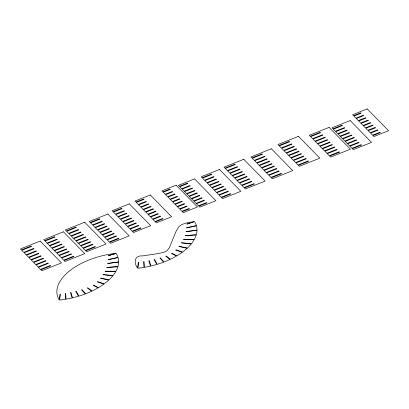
<?xml version="1.0" encoding="UTF-8"?>
<svg xmlns="http://www.w3.org/2000/svg" width="409" height="409" viewBox="0 0 409 409"><rect width="100%" height="100%" fill="white"/><g stroke="black" fill="none" stroke-linecap="round" stroke-linejoin="round"><path stroke-width="0.61" d="M107.71 263.452L118.605 262.103A55.614 29.059 -11.9 0 1 117.915 266.515L106.703 267.46L117.838 266.77A55.614 29.059 -11.9 0 1 115.921 271.259L105.087 271.228L115.778 271.515A55.614 29.059 -11.9 0 1 112.976 275.61L103.247 274.475L103.042 274.725L112.772 275.865A55.614 29.059 -11.9 0 1 109.024 279.853L100.732 278.018L100.471 278.258L108.768 280.093L104.152 283.892L97.639 281.617L97.332 281.847L103.845 284.117A55.614 29.059 -11.9 0 1 98.457 287.645L93.538 285.109L93.18 285.318L98.104 287.854A55.614 29.059 -11.9 0 1 92.056 291.039L87.751 287.793L87.357 287.977L91.662 291.228A55.614 29.059 -11.9 0 1 85.675 293.78L81.943 289.659L81.524 289.817L85.256 293.938A55.614 29.059 -11.9 0 1 78.922 296.106L76.146 291.213L75.706 291.346L78.482 296.239L72.557 297.834L70.905 292.399L70.455 292.507L72.107 297.941L66.064 299.168L65.67 293.365L65.215 293.447L65.609 299.245L59.545 300.083L60.445 294.122L59.99 294.173L59.136 299.817A55.614 29.059 -11.9 0 1 115.527 253.401L108.39 255.676L116.212 253.442A55.614 29.059 -11.9 0 1 117.991 257.389L108.068 259.679L118.058 257.624A55.614 29.059 -11.9 0 1 118.61 261.852L107.71 263.452M186.08 231.647L196.974 230.298A55.614 29.059 -11.9 0 1 196.284 234.71L185.072 235.656L196.213 234.965A55.614 29.059 -11.9 0 1 194.295 239.454L183.457 239.423L194.152 239.71A55.614 29.059 -11.9 0 1 191.346 243.81L181.616 242.67L181.417 242.92L191.146 244.061A55.614 29.059 -11.9 0 1 187.399 248.048L179.101 246.213L178.84 246.453L187.138 248.289L182.526 252.087L176.013 249.817L175.701 250.042L182.215 252.317A55.614 29.059 -11.9 0 1 176.831 255.845L171.908 253.304L171.555 253.514L176.473 256.049A55.614 29.059 -11.9 0 1 170.425 259.24L166.12 255.988L165.732 256.177L170.037 259.424A55.614 29.059 -11.9 0 1 164.05 261.975L160.318 257.854L159.899 258.018L163.631 262.133A55.614 29.059 -11.9 0 1 157.296 264.301L154.52 259.408L154.081 259.541L156.857 264.434L150.926 266.029L149.275 260.594L148.825 260.702L150.476 266.136L144.433 267.363L144.045 261.566L143.59 261.642L143.978 267.44L137.915 268.284L138.815 262.317L138.36 262.368L137.511 267.987C133.354 262.399 134.627 255.078 142.664 255.911C149.75 254.71 156.984 254.122 163.927 252.205A9.351 4.888 -11.9 0 0 165.619 251.53L166.264 251.208A5.608 2.929 -11.9 0 0 167.066 250.691L169.3 247.742L176.284 230.87L179.004 226.566L181.565 224.705L185.553 223.13L193.902 221.596L186.898 224.091L194.582 221.637A55.614 29.059 -11.9 0 1 196.361 225.584L186.443 227.874L196.427 225.819A55.614 29.059 -11.9 0 1 196.98 230.052L186.08 231.647M150.287 194.965L134.996 201.07L135.946 202.041L143.595 198.989L143.973 199.377L136.325 202.429L138.329 204.474L145.972 201.422L146.356 201.811L138.707 204.863L140.711 206.908L148.355 203.856L148.738 204.244L141.09 207.297L143.089 209.342L150.737 206.289L151.12 206.678L143.472 209.73L145.471 211.775L153.119 208.723L153.498 209.111L145.855 212.164L147.853 214.209L155.502 211.156L155.88 211.545L148.237 214.597L150.236 216.642L157.879 213.59L158.263 213.979L150.614 217.031L152.618 219.076L160.262 216.024L160.645 216.412L152.997 219.464L154.996 221.504L162.644 218.452L163.027 218.846L155.379 221.898L156.33 222.869L171.627 216.765L150.287 194.965M129.341 203.866L112.163 210.722L113.114 211.698L121.703 208.268L122.087 208.656L113.492 212.087L115.496 214.127L124.085 210.701L124.469 211.09L115.875 214.52L117.879 216.56L126.468 213.135L126.846 213.524L118.257 216.954L120.256 218.994L128.85 215.569L129.229 215.957L120.64 219.388L122.639 221.427L131.228 218.002L131.611 218.391L123.022 221.816L125.021 223.861L133.61 220.436L133.994 220.824L125.399 224.25L127.403 226.295L135.993 222.864L136.376 223.258L127.782 226.683L129.786 228.728L138.375 225.298L138.753 225.691L130.164 229.117L132.163 231.162L140.757 227.731L141.136 228.125L132.547 231.55L133.498 232.527L150.681 225.666L129.341 203.866M176.131 185.19L161.903 190.865L162.859 191.841L169.97 188.999L170.349 189.393L163.237 192.23L165.236 194.275L172.353 191.432L172.731 191.826L165.619 194.664L167.618 196.709L174.73 193.866L175.113 194.255L168.002 197.097L170.001 199.142L177.112 196.3L177.496 196.688L170.384 199.531L172.383 201.576L179.495 198.733L179.878 199.122L172.762 201.964L174.766 204.004L181.877 201.167L182.256 201.555L175.144 204.398L177.148 206.438L184.26 203.6L184.638 203.989L177.526 206.831L179.525 208.871L186.637 206.034L187.02 206.422L179.909 209.265L181.908 211.305L189.019 208.467L189.403 208.856L182.291 211.693L183.242 212.67L197.465 206.99L176.131 185.19M298.483 136.35L277.972 144.535L278.923 145.512L289.183 141.417L289.562 141.805L279.306 145.901L281.305 147.946L291.561 143.85L291.944 144.239L281.689 148.334L283.688 150.374L293.943 146.284L294.327 146.673L284.071 150.768L286.07 152.808L296.326 148.718L296.709 149.106L286.448 153.201L288.452 155.241L298.708 151.151L299.086 151.54L288.831 155.635L290.83 157.675L301.09 153.585L301.469 153.973L291.213 158.063L293.212 160.108L303.468 156.013L303.851 156.407L293.596 160.497L295.595 162.542L305.85 158.447L306.234 158.84L295.978 162.93L297.977 164.975L308.233 160.88L308.616 161.274L298.355 165.364L299.311 166.34L319.823 158.15L298.483 136.35M367.21 108.917L352.589 114.755L353.54 115.727L360.85 112.807L361.234 113.196L353.923 116.115L355.922 118.16L363.233 115.241L363.616 115.629L356.3 118.549L358.304 120.594L365.615 117.674L365.994 118.063L358.683 120.982L360.682 123.027L367.998 120.108L368.376 120.497L361.065 123.416L363.064 125.461L370.38 122.542L370.759 122.93L363.448 125.849L365.447 127.894L372.757 124.975L373.141 125.364L365.83 128.283L367.829 130.328L375.14 127.409L375.523 127.797L368.207 130.716L370.211 132.761L377.522 129.842L377.906 130.231L370.59 133.15L372.589 135.19L379.905 132.276L380.283 132.664L372.972 135.583L373.923 136.555L388.55 130.716L367.21 108.917M84.683 222.23L65.287 229.976L66.238 230.947L75.936 227.077L76.319 227.465L66.621 231.336L68.62 233.381L78.318 229.51L78.697 229.899L69.003 233.769L71.002 235.814L80.701 231.944L81.079 232.332L71.381 236.203L73.385 238.248L83.078 234.377L83.462 234.766L73.763 238.636L75.762 240.681L85.461 236.811L85.844 237.2L76.146 241.07L78.145 243.115L87.843 239.245L88.226 239.633L78.528 243.503L80.527 245.548L90.225 241.678L90.604 242.067L80.91 245.937L82.909 247.982L92.608 244.112L92.986 244.5L83.288 248.37L85.292 250.415L94.985 246.545L95.369 246.934L85.67 250.804L86.626 251.775L106.018 244.035L84.683 222.23M194.566 178.912L178.416 185.359L179.372 186.33L187.445 183.109L187.823 183.498L179.75 186.719L181.754 188.764L189.827 185.543L190.205 185.931L182.133 189.152L184.132 191.197L192.21 187.976L192.588 188.365L184.515 191.586L186.514 193.631L194.587 190.41L194.97 190.798L186.898 194.019L188.897 196.064L196.969 192.843L197.353 193.232L189.28 196.453L191.279 198.498L199.352 195.277L199.735 195.666L191.657 198.886L193.661 200.931L201.734 197.711L202.112 198.099L194.04 201.32L196.039 203.365L204.117 200.139L204.495 200.533L196.422 203.754L198.421 205.799L206.494 202.573L206.877 202.966L198.805 206.187L199.756 207.158L215.901 200.717L194.566 178.912M243.764 159.275L224.014 167.158L224.97 168.13L234.843 164.188L235.226 164.576L225.349 168.518L227.353 170.563L237.225 166.621L237.609 167.01L227.731 170.952L229.73 172.997L239.608 169.055L239.986 169.444L230.114 173.385L232.113 175.43L241.99 171.489L242.368 171.877L232.496 175.819L234.495 177.864L244.367 173.922L244.751 174.311L234.878 178.252L236.877 180.297L246.75 176.356L247.133 176.744L237.256 180.686L239.26 182.731L249.132 178.789L249.516 179.178L239.638 183.12L241.637 185.165L251.515 181.223L251.893 181.611L242.021 185.553L244.02 187.598L253.897 183.656L254.275 184.045L244.403 187.987L245.354 188.958L265.104 181.075L243.764 159.275M40.154 241.09L20.45 248.953L21.401 249.93L31.253 245.993L31.636 246.387L21.784 250.318L23.783 252.363L33.635 248.427L34.019 248.82L24.167 252.752L26.166 254.797L36.018 250.86L36.401 251.254L26.544 255.185L28.548 257.23L38.4 253.294L38.778 253.682L28.927 257.619L30.931 259.659L40.782 255.727L41.161 256.116L31.309 260.052L33.308 262.092L43.16 258.161L43.543 258.549L33.691 262.486L35.69 264.526L45.542 260.594L45.926 260.983L36.074 264.92L38.073 266.959L47.925 263.028L48.308 263.416L38.456 267.348L40.455 269.393L50.307 265.461L50.685 265.85L40.834 269.782L41.79 270.758L61.493 262.89L40.154 241.09M63.415 231.806L43.666 239.689L44.617 240.661L54.494 236.719L54.878 237.108L44.995 241.049L46.999 243.094L56.877 239.153L57.26 239.541L47.378 243.483L49.377 245.528L59.259 241.586L59.637 241.975L49.76 245.916L51.759 247.961L61.641 244.02L62.02 244.408L52.142 248.35L54.141 250.395L64.024 246.453L64.402 246.842L54.525 250.783L56.524 252.828L66.401 248.887L66.785 249.275L56.902 253.217L58.906 255.262L68.784 251.32L69.167 251.709L59.285 255.651L61.289 257.696L71.166 253.749L71.549 254.142L61.667 258.084L63.666 260.129L73.548 256.182L73.927 256.576L64.049 260.518L65 261.489L84.755 253.606L63.415 231.806M107.869 214.06L89.259 221.489L90.215 222.46L99.52 218.749L99.898 219.137L90.593 222.849L92.598 224.894L101.897 221.182L102.281 221.571L92.976 225.282L94.975 227.327L104.28 223.616L104.663 224.004L95.358 227.716L97.357 229.761L106.662 226.049L107.046 226.438L97.741 230.149L99.74 232.194L109.045 228.483L109.423 228.871L100.123 232.583L102.122 234.628L111.427 230.911L111.805 231.305L102.501 235.017L104.505 237.062L113.804 233.345L114.188 233.738L104.883 237.45L106.882 239.495L116.187 235.778L116.57 236.167L107.265 239.884L109.264 241.929L118.569 238.212L118.953 238.6L109.648 242.317L110.599 243.289L129.208 235.86L107.869 214.06M219.515 169.495L201.182 176.811L202.138 177.787L211.3 174.127L211.683 174.515L202.516 178.176L204.52 180.221L213.682 176.56L214.065 176.949L204.899 180.609L206.898 182.654L216.064 178.994L216.443 179.382L207.281 183.043L209.28 185.083L218.447 181.427L218.825 181.816L209.664 185.476L211.663 187.516L220.829 183.861L221.208 184.249L212.041 187.91L214.045 189.95L223.207 186.294L223.59 186.683L214.423 190.343L216.427 192.383L225.589 188.728L225.972 189.116L216.806 192.772L218.805 194.817L227.971 191.161L228.355 191.55L219.188 195.205L221.187 197.25L230.354 193.595L230.732 193.984L221.571 197.639L222.522 198.616L240.85 191.3L219.515 169.495M271.387 148.789L250.927 156.954L251.878 157.93L262.113 153.845L262.491 154.234L252.261 158.319L254.26 160.364L264.49 156.279L264.874 156.667L254.643 160.752L256.642 162.797L266.873 158.712L267.256 159.101L257.026 163.186L259.025 165.231L269.255 161.146L269.638 161.535L259.403 165.619L261.407 167.664L271.637 163.58L272.016 163.968L261.786 168.053L263.79 170.098L274.02 166.013L274.398 166.402L264.168 170.487L266.167 172.532L276.397 168.447L276.781 168.835L266.55 172.92L268.549 174.96L278.78 170.88L279.163 171.269L268.933 175.354L270.932 177.394L281.162 173.314L281.545 173.702L271.31 177.787L272.266 178.759L292.726 170.589L271.387 148.789M329.081 127.383L309.276 135.292L310.226 136.263L320.129 132.311L320.513 132.7L310.61 136.652L312.609 138.697L322.512 134.745L322.895 135.134L312.992 139.086L314.991 141.131L324.894 137.179L325.273 137.567L315.37 141.519L317.374 143.564L327.277 139.612L327.655 140.001L317.752 143.953L319.751 145.998L329.654 142.046L330.037 142.434L320.135 146.386L322.134 148.431L332.036 144.474L332.42 144.868L322.517 148.82L324.516 150.865L334.419 146.908L334.802 147.301L324.899 151.253L326.898 153.298L336.801 149.341L337.18 149.735L327.277 153.687L329.281 155.732L339.184 151.775L339.562 152.163L329.659 156.12L330.615 157.092L350.421 149.188L329.081 127.383M350.196 120.578L331.975 127.853L332.926 128.825L342.036 125.19L342.42 125.578L333.309 129.218L335.308 131.258L344.419 127.623L344.802 128.012L335.687 131.652L337.691 133.692L346.801 130.057L347.185 130.445L338.069 134.08L340.068 136.125L349.184 132.49L349.562 132.879L340.452 136.514L342.451 138.559L351.566 134.924L351.944 135.313L342.834 138.948L344.833 140.993L353.943 137.358L354.327 137.746L345.216 141.381L347.215 143.426L356.326 139.791L356.709 140.18L347.594 143.815L349.598 145.86L358.708 142.225L359.092 142.613L349.976 146.248L351.98 148.293L361.091 144.658L361.469 145.047L352.359 148.682L353.31 149.658L371.53 142.383L350.196 120.578"/></g></svg>
